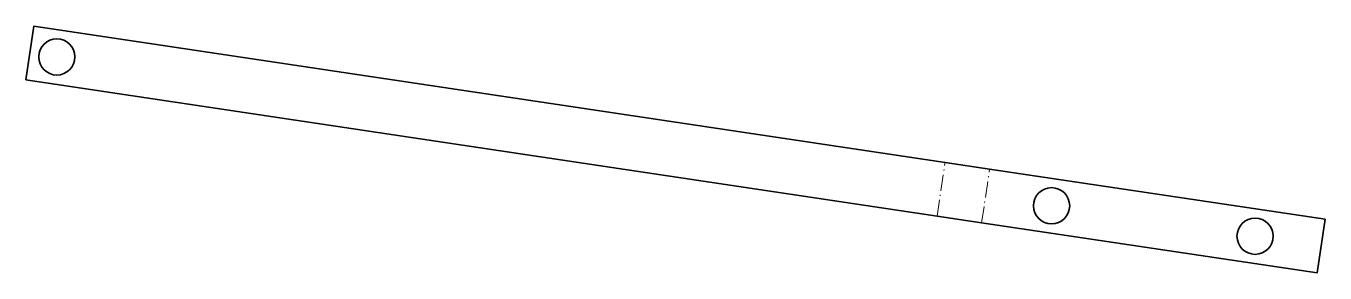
# Model space of a CAD drawing. Extents: x 85 to 200, y 108 to 130.
import ezdxf

# ---------------------------------------------------------------- set-up
doc = ezdxf.new("R2010")
doc.units = 0
doc.linetypes.add('DASHDOT', pattern=[18.5, 12, -3, 0.5, -3])

msp = doc.modelspace()

# ---------------------------------------------------------------- linework, layer by layer
at = {"color": 7, "lineweight": 35}
for p, q in [((84.754013, 125.022308), (85.463158, 129.769638)), ((166.068817, 117.728905), (85.463158, 129.769638)), ((165.359665, 112.981575), (84.754013, 125.022308)), ((170.006683, 117.140671), (166.068817, 117.728905)), ((199.67746, 112.708496), (170.006683, 117.140671)), ((169.297531, 112.393341), (165.359665, 112.981575)), ((199.67746, 112.708496), (198.968323, 107.961174)), ((169.297531, 112.393341), (198.968323, 107.961174))]:
    msp.add_line(p, q, dxfattribs=at)
at = {"color": 7, "linetype": 'DASHDOT', "lineweight": 13, "ltscale": 0.12}
for p, q in [((165.359665, 112.981575), (166.068817, 117.728905)), ((169.297531, 112.393341), (170.006683, 117.140671))]:
    msp.add_line(p, q, dxfattribs=at)
at = {"color": 7, "lineweight": 35}
for centre in [(87.482246, 127.041397), (175.487366, 113.895348), (193.48764, 111.206497)]:
    msp.add_circle(centre, 1.6, dxfattribs=at)

doc.saveas('drawing.dxf')
